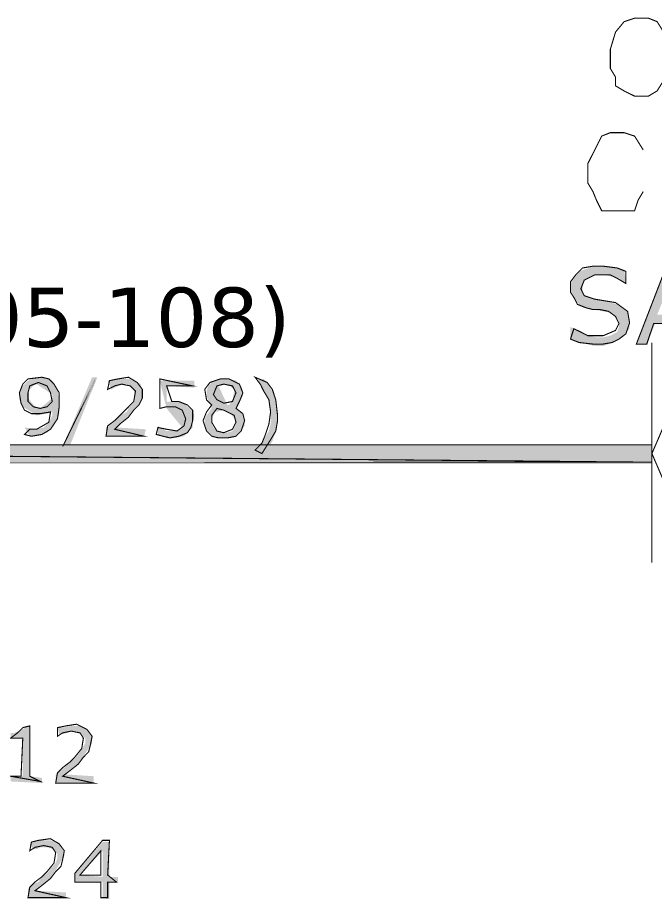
# Model space of a CAD drawing. Header units: millimetres. Extents: x 688550 to 690417, y 7458888 to 7459543.
# Drawn here: x 690328.16 to 690355.38, y 7459192.41 to 7459230.07 of the extents above; entities that cross this region are included whole.
import ezdxf
from ezdxf.enums import TextEntityAlignment as Align

# ---------------------------------------------------------------- set-up
doc = ezdxf.new("R2010")
doc.units = ezdxf.units.MM
doc.header["$LTSCALE"] = 3
doc.header["$MEASUREMENT"] = 0
doc.layers.add('H', color=7, linetype='Continuous')
doc.layers.add('P', color=7, linetype='Continuous')
doc.layers.add('Texto_Cabos', color=1, linetype='Continuous', lineweight=20)
doc.styles.add('siredit', font='verdana.ttf')

msp = doc.modelspace()

# ---------------------------------------------------------------- hatches: boundary and pattern name
at = {"layer": 'H', "linetype": 'Continuous'}
for color, points in [(256, [(690352.829, 7459216.044), (690352.531, 7459216.115), (690352.237, 7459216.191), (690351.939, 7459216.266), (690351.792, 7459216.338), (690351.792, 7459216.858), (690351.939, 7459216.783), (690352.237, 7459216.636), (690352.531, 7459216.485), (690352.905, 7459216.413), (690353.199, 7459216.413), (690353.497, 7459216.485), (690353.791, 7459216.636), (690353.867, 7459216.858), (690353.867, 7459217.081), (690353.791, 7459217.228), (690353.569, 7459217.451), (690353.199, 7459217.522), (690352.754, 7459217.598), (690352.46, 7459217.673), (690352.162, 7459217.82), (690351.939, 7459218.043), (690351.792, 7459218.337), (690351.792, 7459218.711), (690352.015, 7459219.08), (690352.162, 7459219.227), (690352.384, 7459219.303), (690352.829, 7459219.45), (690353.275, 7459219.45), (690353.569, 7459219.374), (690353.867, 7459219.374), (690354.089, 7459219.303), (690354.161, 7459218.711), (690353.867, 7459218.933), (690353.644, 7459219.005), (690353.569, 7459219.005), (690353.199, 7459219.08), (690353.052, 7459219.08), (690352.905, 7459219.08), (690352.607, 7459219.005), (690352.384, 7459218.858), (690352.309, 7459218.711), (690352.309, 7459218.265), (690352.607, 7459218.118), (690353.052, 7459217.967), (690353.497, 7459217.896), (690353.791, 7459217.82), (690354.014, 7459217.673), (690354.236, 7459217.522), (690354.312, 7459217.228), (690354.312, 7459216.93), (690354.312, 7459216.783), (690354.014, 7459216.413), (690353.644, 7459216.191), (690353.199, 7459216.044), (690352.829, 7459216.044)]), (256, [(690357.126, 7459216.044), (690356.828, 7459217.005), (690356.681, 7459217.375), (690356.164, 7459219.005), (690355.496, 7459217.375), (690356.681, 7459217.375), (690356.828, 7459217.005), (690355.421, 7459217.005), (690355.051, 7459216.115), (690354.606, 7459216.115), (690355.866, 7459219.374), (690356.458, 7459219.374), (690357.571, 7459216.044), (690357.126, 7459216.044)]), (256, [(690328.679, 7459212.188), (690328.457, 7459212.562), (690328.973, 7459212.486), (690329.272, 7459212.562), (690329.494, 7459212.784), (690329.641, 7459213.078), (690329.641, 7459213.225), (690329.419, 7459213.154), (690328.973, 7459213.078), (690328.381, 7459213.448), (690328.234, 7459213.746), (690328.234, 7459214.04), (690328.381, 7459214.338), (690328.528, 7459214.485), (690328.604, 7459214.561), (690328.973, 7459214.708), (690328.973, 7459214.414), (690328.826, 7459214.338), (690328.679, 7459214.191), (690328.604, 7459214.04), (690328.604, 7459213.818), (690328.973, 7459213.377), (690329.125, 7459213.377), (690329.641, 7459213.818), (690329.641, 7459213.969), (690328.973, 7459214.414), (690328.973, 7459214.708), (690329.196, 7459214.708), (690329.343, 7459214.637), (690329.494, 7459214.637), (690329.641, 7459214.561), (690329.864, 7459214.191), (690329.939, 7459213.746), (690329.939, 7459213.448), (690329.939, 7459213.154), (690329.717, 7459212.633), (690329.419, 7459212.339), (690328.902, 7459212.188), (690328.679, 7459212.188)]), (256, [(690330.086, 7459211.747), (690331.346, 7459214.708), (690331.569, 7459214.708), (690330.38, 7459211.747), (690330.086, 7459211.747)]), (256, [(690333.568, 7459212.188), (690331.939, 7459212.188), (690331.939, 7459212.562), (690332.233, 7459212.784), (690332.384, 7459212.931), (690332.531, 7459213.078), (690332.825, 7459213.225), (690332.976, 7459213.524), (690333.123, 7459213.671), (690333.199, 7459213.893), (690333.123, 7459214.191), (690332.825, 7459214.414), (690332.678, 7459214.414), (690332.455, 7459214.338), (690332.161, 7459214.191), (690332.01, 7459214.561), (690332.233, 7459214.561), (690332.606, 7459214.637), (690332.9, 7459214.637), (690333.199, 7459214.561), (690333.421, 7459214.414), (690333.493, 7459214.116), (690333.493, 7459213.893), (690333.421, 7459213.671), (690333.346, 7459213.524), (690332.9, 7459213.003), (690332.753, 7459212.856), (690332.384, 7459212.562), (690333.64, 7459212.486), (690333.568, 7459212.188)]), (256, [(690334.753, 7459212.117), (690334.53, 7459212.117), (690334.16, 7459212.264), (690334.16, 7459212.633), (690334.383, 7459212.486), (690334.53, 7459212.411), (690334.753, 7459212.411), (690334.9, 7459212.411), (690335.198, 7459212.562), (690334.53, 7459213.377), (690334.236, 7459214.561), (690335.714, 7459214.561), (690335.714, 7459214.263), (690334.53, 7459214.338), (690334.53, 7459213.671), (690334.9, 7459213.671), (690335.122, 7459213.671), (690335.643, 7459213.301), (690335.714, 7459213.078), (690335.643, 7459212.709), (690335.643, 7459212.562), (690335.492, 7459212.411), (690335.273, 7459212.188), (690334.9, 7459212.117), (690334.753, 7459212.117)]), (256, [(690336.752, 7459212.117), (690336.458, 7459212.188), (690336.235, 7459212.411), (690336.16, 7459212.709), (690336.16, 7459212.931), (690336.235, 7459213.078), (690336.458, 7459213.377), (690336.605, 7459213.225), (690336.458, 7459212.931), (690336.458, 7459212.709), (690336.529, 7459212.562), (690336.68, 7459212.411), (690336.903, 7459212.339), (690337.126, 7459212.339), (690337.344, 7459212.411), (690337.495, 7459212.709), (690337.495, 7459212.856), (690337.197, 7459213.225), (690336.974, 7459213.301), (690336.605, 7459213.225), (690336.458, 7459213.377), (690336.382, 7459213.599), (690336.235, 7459213.893), (690336.235, 7459214.116), (690336.307, 7459214.338), (690336.529, 7459214.561), (690336.827, 7459214.637), (690337.197, 7459214.637), (690337.495, 7459214.561), (690337.718, 7459214.338), (690337.789, 7459214.116), (690337.789, 7459213.893), (690337.718, 7459213.746), (690337.495, 7459213.448), (690337.344, 7459213.671), (690337.42, 7459214.191), (690337.126, 7459214.414), (690336.903, 7459214.414), (690336.752, 7459214.338), (690337.126, 7459213.524), (690337.197, 7459213.524), (690337.344, 7459213.671), (690337.495, 7459213.448), (690337.718, 7459213.225), (690337.865, 7459212.931), (690337.865, 7459212.633), (690337.718, 7459212.411), (690337.495, 7459212.188), (690337.197, 7459212.117), (690336.752, 7459212.117)]), (256, [(690338.604, 7459211.449), (690338.234, 7459211.449), (690338.457, 7459211.671), (690338.68, 7459212.041), (690338.902, 7459212.411), (690338.974, 7459212.709), (690338.974, 7459212.931), (690338.974, 7459213.154), (690338.974, 7459213.448), (690338.827, 7459213.893), (690338.604, 7459214.263), (690338.381, 7459214.561), (690338.68, 7459214.637), (690338.827, 7459214.485), (690339.049, 7459214.116), (690339.125, 7459213.969), (690339.196, 7459213.746), (690339.272, 7459213.301), (690339.272, 7459213.078), (690339.272, 7459212.784), (690339.196, 7459212.339), (690339.125, 7459212.188), (690339.049, 7459211.97), (690338.827, 7459211.596), (690338.604, 7459211.449)]), (256, [(690355.274, 7459211.004), (690274.373, 7459211.818), (690355.274, 7459211.818), (690355.274, 7459211.004)]), (5, [(690274.373, 7459211.004), (690274.373, 7459211.818), (690355.274, 7459211.004), (690274.373, 7459211.004)]), (256, [(690329.196, 7459197.375), (690327.865, 7459197.446), (690327.865, 7459197.669), (690328.381, 7459197.669), (690328.381, 7459199.298), (690327.865, 7459199.298), (690327.865, 7459199.521), (690328.012, 7459199.521), (690328.679, 7459199.819), (690328.679, 7459197.669), (690329.196, 7459197.597), (690329.196, 7459197.375)]), (256, [(690331.418, 7459197.375), (690329.788, 7459197.375), (690329.788, 7459197.744), (690330.086, 7459197.967), (690330.38, 7459198.261), (690330.603, 7459198.412), (690330.826, 7459198.706), (690331.048, 7459199.076), (690331.048, 7459199.298), (690330.973, 7459199.374), (690330.679, 7459199.596), (690330.456, 7459199.596), (690330.309, 7459199.521), (690329.939, 7459199.449), (690329.864, 7459199.743), (690330.086, 7459199.743), (690330.456, 7459199.819), (690330.754, 7459199.819), (690331.048, 7459199.743), (690331.195, 7459199.596), (690331.346, 7459199.374), (690331.346, 7459199.076), (690330.754, 7459198.189), (690330.603, 7459198.038), (690330.233, 7459197.744), (690331.418, 7459197.669), (690331.418, 7459197.375)]), (256, [(690330.233, 7459192.482), (690328.604, 7459192.482), (690328.604, 7459192.855), (690328.826, 7459193.078), (690329.049, 7459193.149), (690329.196, 7459193.372), (690329.419, 7459193.519), (690329.641, 7459193.817), (690329.788, 7459193.964), (690329.864, 7459194.187), (690329.864, 7459194.334), (690329.788, 7459194.485), (690329.494, 7459194.632), (690329.272, 7459194.632), (690329.125, 7459194.632), (690328.973, 7459194.556), (690328.826, 7459194.556), (690328.679, 7459194.779), (690328.902, 7459194.93), (690329.272, 7459194.93), (690329.566, 7459194.93), (690329.864, 7459194.855), (690330.158, 7459194.409), (690330.158, 7459194.262), (690329.566, 7459193.301), (690329.343, 7459193.149), (690328.973, 7459192.78), (690330.233, 7459192.704), (690330.233, 7459192.482)]), (256, [(690332.086, 7459192.41), (690331.792, 7459192.482), (690331.792, 7459193.149), (690331.792, 7459193.372), (690331.792, 7459194.485), (690330.826, 7459193.448), (690331.792, 7459193.372), (690331.792, 7459193.149), (690330.603, 7459193.149), (690330.603, 7459193.519), (690331.792, 7459194.855), (690332.086, 7459194.855), (690332.086, 7459193.372), (690332.455, 7459193.372), (690332.455, 7459193.149), (690332.086, 7459193.149), (690332.086, 7459192.41)])]:
    msp.add_hatch(color=color, dxfattribs=at).paths.add_polyline_path(points)

# ---------------------------------------------------------------- linework, layer by layer
at = {"layer": 'P', "const_width": 0.0462}
for points in [[(690355.866, 7459229.303), (690355.496, 7459229.895), (690355.127, 7459230.042), (690354.535, 7459230.042), (690354.089, 7459229.895), (690353.72, 7459229.45), (690353.497, 7459228.711), (690353.497, 7459227.896), (690353.72, 7459227.526), (690353.72, 7459227.153), (690354.089, 7459226.934), (690354.535, 7459226.712), (690355.127, 7459226.712), (690355.496, 7459226.934), (690355.866, 7459227.526)], [(690354.904, 7459224.414), (690354.535, 7459225.006), (690354.089, 7459225.153), (690353.497, 7459225.153), (690353.128, 7459225.006), (690352.905, 7459224.561), (690352.531, 7459223.822), (690352.531, 7459223.007), (690352.754, 7459222.638), (690352.905, 7459222.264), (690353.128, 7459221.819), (690353.497, 7459221.819), (690354.089, 7459221.819), (690354.535, 7459221.819), (690354.682, 7459222.264), (690354.904, 7459222.638)], [(690354.312, 7459217.081), (690354.236, 7459217.522), (690353.72, 7459217.896), (690353.275, 7459217.967), (690352.829, 7459218.043), (690352.384, 7459218.19), (690352.237, 7459218.488), (690352.384, 7459218.858), (690352.829, 7459219.08), (690353.199, 7459219.08), (690353.497, 7459219.08), (690353.791, 7459218.933), (690354.161, 7459218.711), (690354.161, 7459219.227), (690353.791, 7459219.374), (690353.199, 7459219.45), (690352.754, 7459219.45), (690352.309, 7459219.374), (690352.015, 7459219.08), (690351.792, 7459218.782), (690351.792, 7459218.337), (690351.939, 7459218.118), (690352.09, 7459217.82), (690352.46, 7459217.673), (690352.754, 7459217.598), (690353.052, 7459217.598), (690353.422, 7459217.522), (690353.72, 7459217.304), (690353.867, 7459217.005), (690353.72, 7459216.707), (690353.199, 7459216.485), (690352.829, 7459216.485), (690352.531, 7459216.485), (690352.237, 7459216.636), (690351.939, 7459216.783), (690351.792, 7459216.338), (690352.162, 7459216.191), (690352.829, 7459216.115), (690353.128, 7459216.115), (690353.569, 7459216.191), (690353.867, 7459216.338), (690354.161, 7459216.56), (690354.312, 7459217.005), (690354.312, 7459217.081), (690354.312, 7459217.081)], [(690357.571, 7459216.115), (690356.387, 7459219.374), (690355.866, 7459219.374), (690354.606, 7459216.115), (690355.051, 7459216.115), (690355.349, 7459217.005), (690356.828, 7459217.005), (690357.126, 7459216.115), (690357.571, 7459216.115), (690357.571, 7459216.115)], [(690355.274, 7459206.783), (690355.274, 7459216.191)], [(690359.201, 7459215.376), (690356.458, 7459214.191), (690355.274, 7459211.449), (690356.458, 7459208.706), (690359.201, 7459207.522)], [(690331.569, 7459214.784), (690330.086, 7459211.747), (690331.569, 7459214.784), (690331.569, 7459214.784)], [(690339.272, 7459213.078), (690339.196, 7459213.746), (690339.049, 7459214.191), (690338.827, 7459214.485), (690338.31, 7459214.708), (690338.533, 7459214.414), (690338.68, 7459214.116), (690338.902, 7459213.746), (690338.974, 7459213.225), (690338.902, 7459212.709), (690338.755, 7459212.264), (690338.604, 7459211.894), (690338.31, 7459211.596), (690338.604, 7459211.449), (690338.974, 7459212.041), (690339.196, 7459212.411), (690339.272, 7459212.856), (690339.272, 7459213.078), (690339.272, 7459213.078)], [(690329.939, 7459213.599), (690329.939, 7459214.04), (690329.717, 7459214.414), (690329.494, 7459214.637), (690329.196, 7459214.708), (690328.604, 7459214.637), (690328.381, 7459214.414), (690328.234, 7459214.04), (690328.306, 7459213.599), (690328.457, 7459213.301), (690328.751, 7459213.154), (690329.125, 7459213.154), (690329.566, 7459213.225), (690329.494, 7459212.784), (690328.973, 7459212.486), (690328.679, 7459212.486), (690328.457, 7459212.264), (690328.751, 7459212.188), (690329.196, 7459212.264), (690329.566, 7459212.486), (690329.864, 7459212.931), (690329.939, 7459213.448), (690329.939, 7459213.599), (690329.939, 7459213.599)], [(690329.641, 7459213.671), (690329.419, 7459213.448), (690329.125, 7459213.377), (690328.826, 7459213.448), (690328.604, 7459213.671), (690328.604, 7459214.04), (690328.679, 7459214.338), (690329.049, 7459214.485), (690329.419, 7459214.338), (690329.566, 7459214.04), (690329.641, 7459213.671), (690329.641, 7459213.671)], [(690333.568, 7459212.188), (690332.308, 7459212.486), (690332.531, 7459212.709), (690332.9, 7459213.003), (690333.123, 7459213.301), (690333.346, 7459213.524), (690333.493, 7459213.818), (690333.493, 7459214.191), (690333.27, 7459214.485), (690332.9, 7459214.708), (690332.455, 7459214.637), (690332.086, 7459214.561), (690332.01, 7459214.191), (690332.308, 7459214.338), (690332.606, 7459214.414), (690332.976, 7459214.338), (690333.199, 7459214.116), (690333.123, 7459213.671), (690332.753, 7459213.301), (690332.531, 7459213.078), (690332.308, 7459212.856), (690332.01, 7459212.633), (690331.939, 7459212.188), (690333.568, 7459212.188), (690333.568, 7459212.188)], [(690335.643, 7459212.931), (690335.643, 7459213.301), (690335.42, 7459213.524), (690335.051, 7459213.671), (690334.753, 7459213.671), (690334.53, 7459214.338), (690335.643, 7459214.338), (690334.236, 7459214.637), (690334.236, 7459213.377), (690334.53, 7459213.448), (690334.9, 7459213.448), (690335.198, 7459213.301), (690335.345, 7459212.931), (690335.273, 7459212.633), (690334.975, 7459212.411), (690334.53, 7459212.486), (690334.16, 7459212.562), (690334.085, 7459212.264), (690334.383, 7459212.188), (690334.677, 7459212.117), (690335.051, 7459212.188), (690335.42, 7459212.339), (690335.567, 7459212.562), (690335.643, 7459212.856), (690335.643, 7459212.931), (690335.643, 7459212.931)], [(690337.865, 7459212.856), (690337.789, 7459213.154), (690337.495, 7459213.377), (690337.642, 7459213.671), (690337.789, 7459214.04), (690337.642, 7459214.414), (690337.197, 7459214.637), (690336.827, 7459214.637), (690336.382, 7459214.485), (690336.16, 7459214.191), (690336.235, 7459213.746), (690336.458, 7459213.524), (690336.235, 7459213.225), (690336.088, 7459212.856), (690336.235, 7459212.411), (690336.458, 7459212.188), (690336.752, 7459212.117), (690337.126, 7459212.117), (690337.495, 7459212.188), (690337.718, 7459212.411), (690337.865, 7459212.856), (690337.865, 7459212.856)], [(690337.495, 7459214.04), (690337.344, 7459213.671), (690336.974, 7459213.599), (690336.68, 7459213.746), (690336.529, 7459213.969), (690336.68, 7459214.338), (690336.974, 7459214.414), (690337.344, 7459214.338), (690337.495, 7459214.04), (690337.495, 7459214.04)], [(690337.495, 7459212.784), (690337.344, 7459212.486), (690336.974, 7459212.339), (690336.68, 7459212.411), (690336.458, 7459212.784), (690336.458, 7459213.078), (690336.68, 7459213.377), (690336.974, 7459213.301), (690337.42, 7459213.078), (690337.495, 7459212.784), (690337.495, 7459212.784)], [(690355.274, 7459211.079), (690355.274, 7459211.818), (690274.373, 7459211.818), (690355.274, 7459211.079), (690355.274, 7459211.079)], [(690329.125, 7459197.446), (690328.679, 7459197.669), (690328.679, 7459199.819), (690328.381, 7459199.743), (690328.159, 7459199.521), (690327.865, 7459199.298), (690328.381, 7459199.298), (690328.306, 7459197.669), (690327.865, 7459197.669), (690329.125, 7459197.446), (690329.125, 7459197.446)], [(690331.418, 7459197.375), (690330.086, 7459197.669), (690330.38, 7459197.891), (690330.754, 7459198.189), (690330.973, 7459198.483), (690331.195, 7459198.706), (690331.271, 7459199.004), (690331.346, 7459199.374), (690331.124, 7459199.668), (690330.679, 7459199.89), (690330.233, 7459199.819), (690329.864, 7459199.743), (690329.864, 7459199.374), (690330.086, 7459199.521), (690330.456, 7459199.596), (690330.826, 7459199.521), (690330.973, 7459199.298), (690330.901, 7459198.853), (690330.603, 7459198.483), (690330.38, 7459198.261), (690330.086, 7459198.038), (690329.864, 7459197.816), (690329.788, 7459197.375), (690331.418, 7459197.375), (690331.418, 7459197.375)], [(690330.233, 7459192.482), (690328.902, 7459192.78), (690329.196, 7459193.002), (690329.566, 7459193.301), (690329.788, 7459193.595), (690330.011, 7459193.817), (690330.086, 7459194.115), (690330.158, 7459194.485), (690329.939, 7459194.779), (690329.566, 7459195.002), (690329.049, 7459194.93), (690328.751, 7459194.855), (690328.679, 7459194.485), (690328.902, 7459194.632), (690329.272, 7459194.708), (690329.641, 7459194.632), (690329.788, 7459194.409), (690329.717, 7459193.964), (690329.419, 7459193.595), (690329.196, 7459193.372), (690328.902, 7459193.149), (690328.679, 7459192.927), (690328.604, 7459192.482), (690330.233, 7459192.482), (690330.233, 7459192.482)], [(690332.384, 7459193.149), (690332.01, 7459193.448), (690332.086, 7459194.93), (690331.792, 7459194.93), (690330.603, 7459193.519), (690330.603, 7459193.149), (690331.716, 7459193.149), (690331.716, 7459192.482), (690332.01, 7459192.482), (690332.01, 7459193.149), (690332.384, 7459193.149), (690332.384, 7459193.149)], [(690331.716, 7459193.448), (690330.826, 7459193.448), (690331.716, 7459194.485), (690331.716, 7459193.448), (690331.716, 7459193.448)]]:
    msp.add_lwpolyline(points, dxfattribs=at)
at = {"layer": 'P', "color": 5, "const_width": 0.0462}
msp.add_lwpolyline([(690355.274, 7459211.079), (690274.373, 7459211.818), (690274.373, 7459211.079), (690355.274, 7459211.079), (690355.274, 7459211.079)], dxfattribs=at)

# ---------------------------------------------------------------- texts
at = {"layer": 'Texto_Cabos', "linetype": 'Continuous', "style": 'siredit'}
msp.add_text('RJBOTF-3CEOS-47 (105-108)', height=2.535, dxfattribs=at).set_placement((690314.961, 7459217.269), align=Align.MIDDLE_CENTER)

doc.saveas('drawing.dxf')
